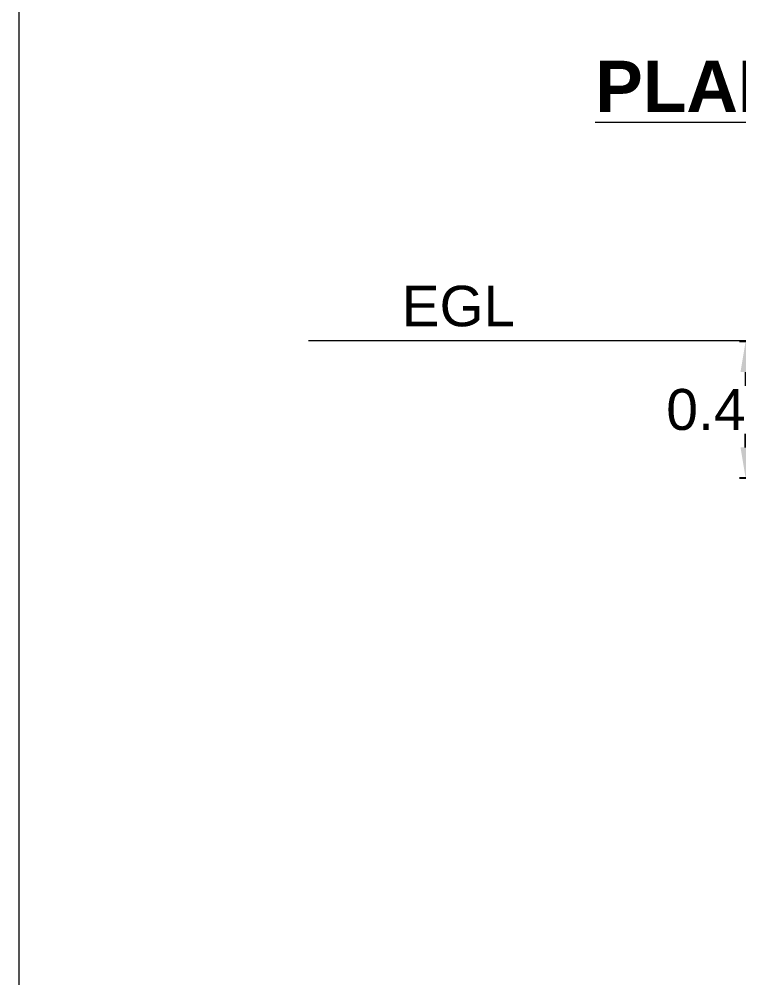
# Model space of a CAD drawing. Header units: inches. Extents: x -885 to 26362, y -28010 to 990.
# Drawn here: x 4282.27 to 4303.4, y -17670.79 to -17642.66 of the extents above; entities that cross this region are included whole.
import ezdxf

# ---------------------------------------------------------------- set-up
doc = ezdxf.new("R2010")
doc.units = ezdxf.units.IN
doc.header["$MEASUREMENT"] = 0
doc.header["$PDMODE"] = 3
doc.layers.add('LINE', color=7, linetype='Continuous')
doc.layers.add('Long Section Labels', color=7, linetype='Continuous', lineweight=9)
doc.styles.add('Arial B heading -200', font='arialbd.ttf', dxfattribs={"height": 0.6})
doc.styles.add('Arial-200', font='arial.ttf')
doc.styles.get("Standard").update_dxf_attribs({"font": 'arial.ttf'})
doc.dimstyles.get("Standard").update_dxf_attribs({"dimtxt": 0.18, "dimasz": 0.18, "dimexe": 0.18, "dimexo": 0.0625, "dimgap": 0.09, "dimtad": 0, "dimtih": 1, "dimtoh": 1, "dimdec": 4, "dimzin": 0, "dimdsep": 46, "dimtxsty": 'Standard', "dimcen": 0.09, "dimadec": 0, "dimazin": 0, "dimtfac": 1, "dimtdec": 4, "dimtofl": 0, "dimtmove": 0, "dimatfit": 3, "dimfxl": 1, "dimtolj": 1, "dimtzin": 0, "dimarcsym": 0})

# ---------------------------------------------------------------- blocks, each defined once
blk = doc.blocks.new('*D58')
at = {"layer": 'Defpoints', "color": 0, "ltscale": 0.5, "transparency": 16777216}
for p in [(4303.595, -17652.115), (4304.515, -17652.115), (4305.425, -17656.122)]:
    blk.add_point(p, dxfattribs=at)
at = {"layer": 'LINE', "color": 7, "ltscale": 0.5, "transparency": 16777216}
for p, q in [((4304.452, -17652.115), (4303.415, -17652.115)), ((4303.595, -17653.015), (4303.595, -17653.416)), ((4303.595, -17655.222), (4303.595, -17654.821)), ((4305.362, -17656.122), (4303.415, -17656.122))]:
    blk.add_line(p, q, dxfattribs=at)
for points in [[(4303.445, -17653.015), (4303.745, -17653.015), (4303.595, -17652.115)], [(4303.445, -17655.222), (4303.745, -17655.222), (4303.595, -17656.122)]]:
    blk.add_solid(points, dxfattribs=at)
at = {"layer": 'LINE', "color": 7, "lineweight": 20, "ltscale": 0.5, "transparency": 16777216, "insert": (4303.595, -17654.119), "char_height": 1.2, "attachment_point": 5}
blk.add_mtext('\\A1;0.45m', dxfattribs=at)

msp = doc.modelspace()

# ---------------------------------------------------------------- linework, layer by layer
at = {"linetype": 'ByBlock', "lineweight": 20, "ltscale": 0.5}
msp.add_line((4306.177177, -17652.09648), (4290.762026, -17652.09648), dxfattribs=at)
at = {"layer": 'LINE', "color": 7, "lineweight": 20, "ltscale": 0.5}
msp.add_line((4316.761539, -17652.09648), (4301.484255, -17652.09648), dxfattribs=at)
msp.add_line((4316.761539, -17652.09648), (4301.484255, -17652.09648), dxfattribs=at)
at = {"layer": 'Long Section Labels'}
msp.add_lwpolyline([(4282.273131, -17589.246191), (4473.617551, -17589.246191), (4473.617551, -17724.54583), (4282.273131, -17724.54583)], close=True, dxfattribs=at)

# ---------------------------------------------------------------- texts
at = {"layer": 'LINE', "color": 7, "lineweight": 20, "ltscale": 0.5, "attachment_point": 1}
for s, insert, char_height, width, style in [('{\\H1.25x;\\LPLAN OF U/S END TERMINATION\\fTimes New Roman|b1|i0|c0|p18;\\H0.8x; }', (4299.179556, -17643.877829), 1.2, 43.44134988, 'Arial B heading -200'), ('{\\H1.25x;\\LPLAN OF U/S END TERMINATION\\fTimes New Roman|b1|i0|c0|p18;\\H0.8x; }', (4299.179556, -17643.877829), 1.2, 43.44134988, 'Arial B heading -200'), ('{\\fMS Shell Dlg|b0|i0|c0|p32;\\H0.2931x; }EGL', (4293.376435, -17650.480852), 1.18856293, 26.02178806, 'Arial-200')]:
    msp.add_mtext(s, dxfattribs=dict(at, insert=insert, char_height=char_height, width=width, style=style))

# ---------------------------------------------------------------- dimensions: what is measured, and where the dimension line sits
at = {"layer": 'LINE', "color": 7, "lineweight": 20, "ltscale": 0.5}
dim = msp.add_linear_dim(base=(4303.594823, -17652.115416), p1=(4305.42451, -17656.121673), p2=(4304.514775, -17652.115416), angle=90, text='0.45m', dimstyle='Standard', override={"dimtxt": 1.2, "dimasz": 0.9, "dimclrd": 7, "dimclre": 7, "dimclrt": 7, "dimlwd": 65535, "dimlwe": 65535}, dxfattribs=at)
dim.commit()
dim.dimension.update_dxf_attribs({"geometry": '*D58', "text_midpoint": (4303.594823, -17654.118545)})

doc.saveas('drawing.dxf')
